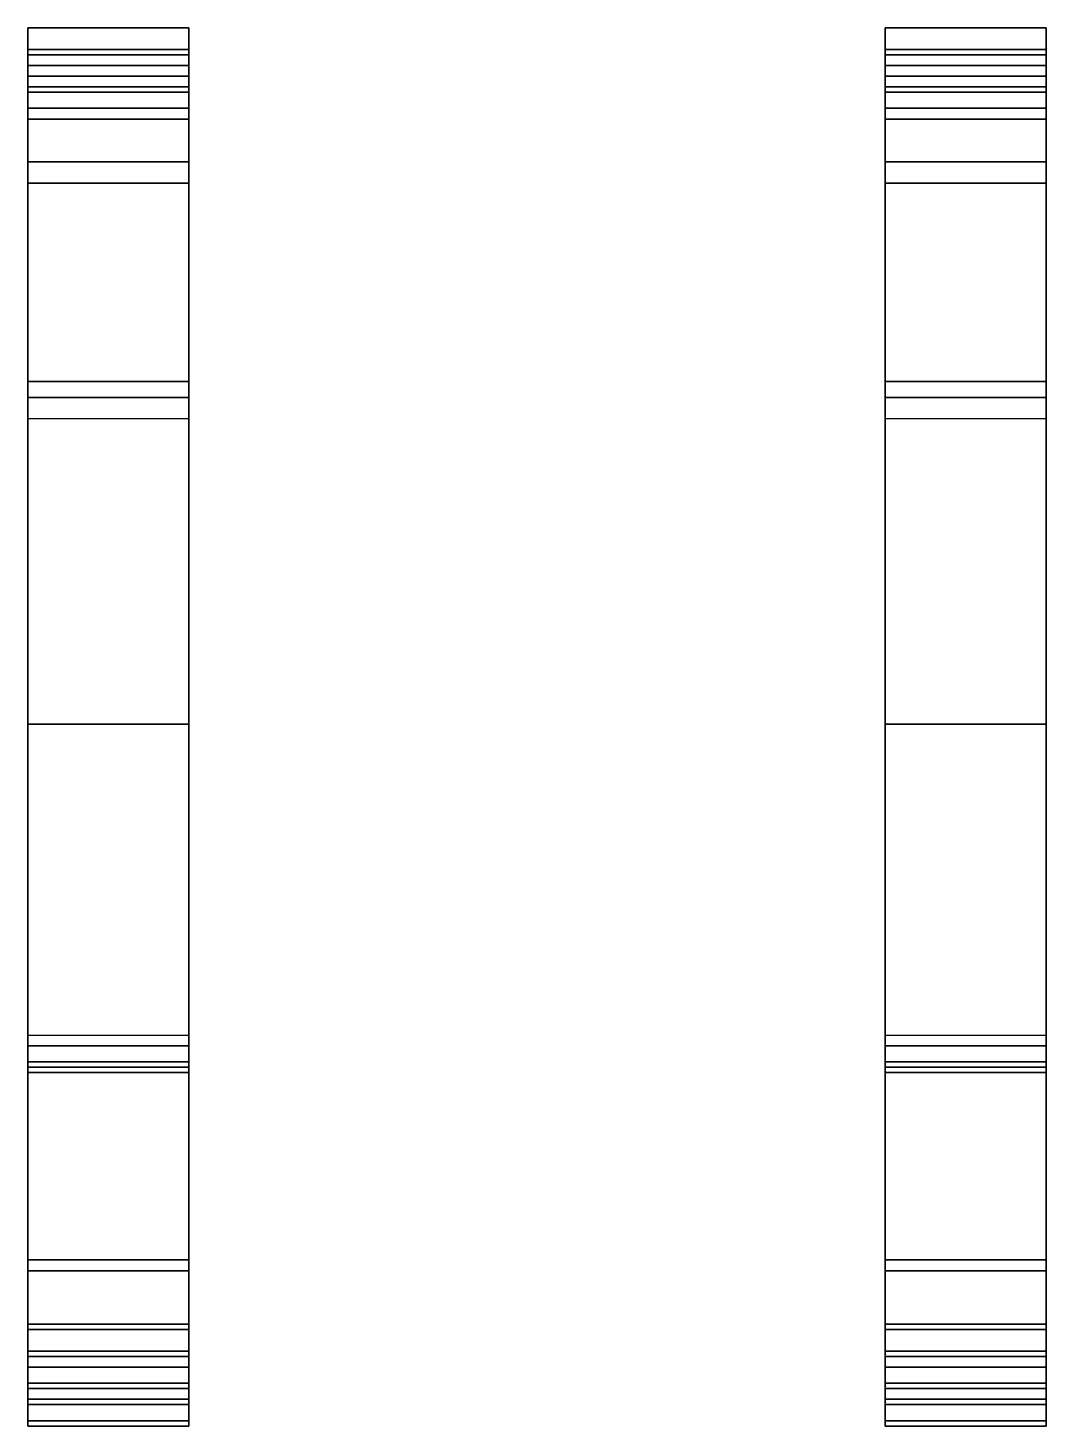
# Model space of a CAD drawing. Extents: x -0.95 to 0.95, y 0.42 to 3.03.
import ezdxf

# ---------------------------------------------------------------- set-up
doc = ezdxf.new("R2010")
doc.units = 0
doc.layers.add('TRACKS', color=3, linetype='CONTINUOUS')

msp = doc.modelspace()

# ---------------------------------------------------------------- linework, layer by layer
at = {"layer": 'TRACKS'}
for points in [[(-0.95, 3.03, 0.52), (-0.95, 2.99, 0.42), (-0.95, 2.94, 0.44), (-0.95, 2.98, 0.53)], [(-0.65, 3.03, 0.52), (-0.65, 2.99, 0.42), (-0.95, 2.99, 0.42), (-0.95, 3.03, 0.52)], [(-0.65, 2.96, 0.76), (-0.65, 3.03, 0.63), (-0.95, 3.03, 0.63), (-0.95, 2.96, 0.76)], [(-0.95, 2.96, 0.76), (-0.95, 3.03, 0.63), (-0.95, 2.98, 0.62), (-0.95, 2.91, 0.73)], [(-0.65, 3.03, 0.63), (-0.65, 3.03, 0.52), (-0.95, 3.03, 0.52), (-0.95, 3.03, 0.63)], [(-0.95, 3.03, 0.63), (-0.95, 3.03, 0.52), (-0.95, 2.98, 0.53), (-0.95, 2.98, 0.62)], [(-0.65, 2.94, 0.44), (-0.65, 2.99, 0.42), (-0.65, 3.03, 0.52), (-0.65, 2.98, 0.53)], [(-0.65, 2.98, 0.62), (-0.65, 3.03, 0.63), (-0.65, 2.96, 0.76), (-0.65, 2.91, 0.73)], [(-0.65, 2.98, 0.53), (-0.65, 3.03, 0.52), (-0.65, 3.03, 0.63), (-0.65, 2.98, 0.62)], [(0.95, 3.03, 0.52), (0.95, 2.99, 0.42), (0.65, 2.99, 0.42), (0.65, 3.03, 0.52)], [(0.65, 3.03, 0.52), (0.65, 2.99, 0.42), (0.65, 2.94, 0.44), (0.65, 2.98, 0.53)], [(0.65, 3.03, 0.63), (0.65, 3.03, 0.52), (0.65, 2.98, 0.53), (0.65, 2.98, 0.62)], [(0.95, 3.03, 0.63), (0.95, 3.03, 0.52), (0.65, 3.03, 0.52), (0.65, 3.03, 0.63)], [(0.65, 2.96, 0.76), (0.65, 3.03, 0.63), (0.65, 2.98, 0.62), (0.65, 2.91, 0.73)], [(0.95, 2.96, 0.76), (0.95, 3.03, 0.63), (0.65, 3.03, 0.63), (0.65, 2.96, 0.76)], [(0.95, 2.94, 0.44), (0.95, 2.99, 0.42), (0.95, 3.03, 0.52), (0.95, 2.98, 0.53)], [(0.95, 2.98, 0.53), (0.95, 3.03, 0.52), (0.95, 3.03, 0.63), (0.95, 2.98, 0.62)], [(0.95, 2.98, 0.62), (0.95, 3.03, 0.63), (0.95, 2.96, 0.76), (0.95, 2.91, 0.73)], [(-0.65, 2.99, 0.42), (-0.65, 2.92, 0.35), (-0.95, 2.92, 0.35), (-0.95, 2.99, 0.42)], [(-0.95, 2.99, 0.42), (-0.95, 2.92, 0.35), (-0.95, 2.88, 0.38), (-0.95, 2.94, 0.44)], [(-0.95, 2.98, 0.53), (-0.95, 2.94, 0.44), (-0.65, 2.94, 0.44), (-0.65, 2.98, 0.53)], [(-0.95, 2.91, 0.73), (-0.95, 2.98, 0.62), (-0.65, 2.98, 0.62), (-0.65, 2.91, 0.73)], [(-0.95, 2.98, 0.62), (-0.95, 2.98, 0.53), (-0.65, 2.98, 0.53), (-0.65, 2.98, 0.62)], [(-0.65, 2.88, 0.38), (-0.65, 2.92, 0.35), (-0.65, 2.99, 0.42), (-0.65, 2.94, 0.44)], [(0.65, 2.99, 0.42), (0.65, 2.92, 0.35), (0.65, 2.88, 0.38), (0.65, 2.94, 0.44)], [(0.95, 2.99, 0.42), (0.95, 2.92, 0.35), (0.65, 2.92, 0.35), (0.65, 2.99, 0.42)], [(0.65, 2.98, 0.53), (0.65, 2.94, 0.44), (0.95, 2.94, 0.44), (0.95, 2.98, 0.53)], [(0.65, 2.98, 0.62), (0.65, 2.98, 0.53), (0.95, 2.98, 0.53), (0.95, 2.98, 0.62)], [(0.65, 2.91, 0.73), (0.65, 2.98, 0.62), (0.95, 2.98, 0.62), (0.95, 2.91, 0.73)], [(0.95, 2.88, 0.38), (0.95, 2.92, 0.35), (0.95, 2.99, 0.42), (0.95, 2.94, 0.44)], [(-0.95, 2.88, 0.83), (-0.95, 2.96, 0.76), (-0.95, 2.91, 0.73), (-0.95, 2.86, 0.78)], [(-0.65, 2.88, 0.83), (-0.65, 2.96, 0.76), (-0.95, 2.96, 0.76), (-0.95, 2.88, 0.83)], [(-0.65, 2.91, 0.73), (-0.65, 2.96, 0.76), (-0.65, 2.88, 0.83), (-0.65, 2.86, 0.78)], [(0.95, 2.88, 0.83), (0.95, 2.96, 0.76), (0.65, 2.96, 0.76), (0.65, 2.88, 0.83)], [(0.65, 2.88, 0.83), (0.65, 2.96, 0.76), (0.65, 2.91, 0.73), (0.65, 2.86, 0.78)], [(0.95, 2.91, 0.73), (0.95, 2.96, 0.76), (0.95, 2.88, 0.83), (0.95, 2.86, 0.78)], [(-0.95, 2.94, 0.44), (-0.95, 2.88, 0.38), (-0.65, 2.88, 0.38), (-0.65, 2.94, 0.44)], [(0.65, 2.94, 0.44), (0.65, 2.88, 0.38), (0.95, 2.88, 0.38), (0.95, 2.94, 0.44)], [(-0.95, 2.92, 0.35), (-0.95, 2.37), (-0.95, 2.34, 0.04), (-0.95, 2.88, 0.38)], [(-0.65, 2.92, 0.35), (-0.65, 2.37), (-0.95, 2.37), (-0.95, 2.92, 0.35)], [(-0.95, 2.86, 0.78), (-0.95, 2.91, 0.73), (-0.65, 2.91, 0.73), (-0.65, 2.86, 0.78)], [(-0.65, 2.34, 0.04), (-0.65, 2.37), (-0.65, 2.92, 0.35), (-0.65, 2.88, 0.38)], [(0.65, 2.92, 0.35), (0.65, 2.37), (0.65, 2.34, 0.04), (0.65, 2.88, 0.38)], [(0.95, 2.92, 0.35), (0.95, 2.37), (0.65, 2.37), (0.65, 2.92, 0.35)], [(0.65, 2.86, 0.78), (0.65, 2.91, 0.73), (0.95, 2.91, 0.73), (0.95, 2.86, 0.78)], [(0.95, 2.34, 0.04), (0.95, 2.37), (0.95, 2.92, 0.35), (0.95, 2.88, 0.38)], [(-0.95, 2.88, 0.38), (-0.95, 2.34, 0.04), (-0.65, 2.34, 0.04), (-0.65, 2.88, 0.38)], [(-0.95, 2.78, 0.86), (-0.95, 2.88, 0.83), (-0.95, 2.86, 0.78), (-0.95, 2.74, 0.82)], [(-0.65, 2.78, 0.86), (-0.65, 2.88, 0.83), (-0.95, 2.88, 0.83), (-0.95, 2.78, 0.86)], [(-0.65, 2.86, 0.78), (-0.65, 2.88, 0.83), (-0.65, 2.78, 0.86), (-0.65, 2.74, 0.82)], [(0.65, 2.88, 0.38), (0.65, 2.34, 0.04), (0.95, 2.34, 0.04), (0.95, 2.88, 0.38)], [(0.65, 2.78, 0.86), (0.65, 2.88, 0.83), (0.65, 2.86, 0.78), (0.65, 2.74, 0.82)], [(0.95, 2.78, 0.86), (0.95, 2.88, 0.83), (0.65, 2.88, 0.83), (0.65, 2.78, 0.86)], [(0.95, 2.86, 0.78), (0.95, 2.88, 0.83), (0.95, 2.78, 0.86), (0.95, 2.74, 0.82)], [(-0.95, 2.74, 0.82), (-0.95, 2.86, 0.78), (-0.65, 2.86, 0.78), (-0.65, 2.74, 0.82)], [(0.65, 2.74, 0.82), (0.65, 2.86, 0.78), (0.95, 2.86, 0.78), (0.95, 2.74, 0.82)], [(-0.95, 1.73, 0.89), (-0.95, 2.78, 0.86), (-0.95, 2.74, 0.82), (-0.95, 1.73, 0.85)], [(-0.65, 1.73, 0.89), (-0.65, 2.78, 0.86), (-0.95, 2.78, 0.86), (-0.95, 1.73, 0.89)], [(-0.65, 2.74, 0.82), (-0.65, 2.78, 0.86), (-0.65, 1.73, 0.89), (-0.65, 1.73, 0.85)], [(0.65, 1.73, 0.89), (0.65, 2.78, 0.86), (0.65, 2.74, 0.82), (0.65, 1.73, 0.85)], [(0.95, 1.73, 0.89), (0.95, 2.78, 0.86), (0.65, 2.78, 0.86), (0.65, 1.73, 0.89)], [(0.95, 2.74, 0.82), (0.95, 2.78, 0.86), (0.95, 1.73, 0.89), (0.95, 1.73, 0.85)], [(-0.95, 1.73, 0.85), (-0.95, 2.74, 0.82), (-0.65, 2.74, 0.82), (-0.65, 1.73, 0.85)], [(0.65, 1.73, 0.85), (0.65, 2.74, 0.82), (0.95, 2.74, 0.82), (0.95, 1.73, 0.85)], [(-0.95, 2.37), (-0.95, 2.3, -0.01), (-0.95, 2.34, 0.04)], [(-0.65, 2.37), (-0.65, 2.3, -0.01), (-0.95, 2.3, -0.01), (-0.95, 2.37)], [(-0.65, 2.34, 0.04), (-0.65, 2.3, -0.01), (-0.65, 2.37), (-0.65, 2.34, 0.04)], [(0.95, 2.37), (0.95, 2.3, -0.01), (0.65, 2.3, -0.01), (0.65, 2.37)], [(0.65, 2.37), (0.65, 2.3, -0.01), (0.65, 2.34, 0.04)], [(0.95, 2.34, 0.04), (0.95, 2.3, -0.01), (0.95, 2.37), (0.95, 2.34, 0.04)], [(-0.95, 2.34, 0.04), (-0.95, 1.13, 0.04), (-0.65, 1.13, 0.04), (-0.65, 2.34, 0.04)], [(-0.95, 2.3, -0.01), (-0.95, 1.15, -0.01), (-0.95, 1.13, 0.04), (-0.95, 2.34, 0.04)], [(-0.65, 1.13, 0.04), (-0.65, 1.15, -0.01), (-0.65, 2.3, -0.01), (-0.65, 2.34, 0.04)], [(0.65, 2.3, -0.01), (0.65, 1.15, -0.01), (0.65, 1.13, 0.04), (0.65, 2.34, 0.04)], [(0.65, 2.34, 0.04), (0.65, 1.13, 0.04), (0.95, 1.13, 0.04), (0.95, 2.34, 0.04)], [(0.95, 1.13, 0.04), (0.95, 1.15, -0.01), (0.95, 2.3, -0.01), (0.95, 2.34, 0.04)], [(-0.95, 0.71, 0.86), (-0.95, 1.73, 0.85), (-0.65, 1.73, 0.85), (-0.65, 0.71, 0.86)], [(-0.95, 1.09, 0.9), (-0.95, 1.73, 0.89), (-0.95, 1.73, 0.85), (-0.95, 0.71, 0.86)], [(-0.65, 1.09, 0.9), (-0.65, 1.73, 0.89), (-0.95, 1.73, 0.89), (-0.95, 1.09, 0.9)], [(-0.65, 1.73, 0.85), (-0.65, 1.73, 0.89), (-0.65, 1.09, 0.9), (-0.65, 0.71, 0.86)], [(0.95, 1.09, 0.9), (0.95, 1.73, 0.89), (0.65, 1.73, 0.89), (0.65, 1.09, 0.9)], [(0.65, 1.09, 0.9), (0.65, 1.73, 0.89), (0.65, 1.73, 0.85), (0.65, 0.71, 0.86)], [(0.65, 0.71, 0.86), (0.65, 1.73, 0.85), (0.95, 1.73, 0.85), (0.95, 0.71, 0.86)], [(0.95, 1.73, 0.85), (0.95, 1.73, 0.89), (0.95, 1.09, 0.9), (0.95, 0.71, 0.86)], [(-0.65, 1.15, -0.01), (-0.65, 1.08, 0.01), (-0.95, 1.08, 0.01), (-0.95, 1.15, -0.01)], [(-0.95, 1.15, -0.01), (-0.95, 1.08, 0.01), (-0.95, 1.13, 0.04)], [(-0.65, 1.13, 0.04), (-0.65, 1.08, 0.01), (-0.65, 1.15, -0.01), (-0.65, 1.13, 0.04)], [(0.65, 1.15, -0.01), (0.65, 1.08, 0.01), (0.65, 1.13, 0.04)], [(0.95, 1.15, -0.01), (0.95, 1.08, 0.01), (0.65, 1.08, 0.01), (0.65, 1.15, -0.01)], [(0.95, 1.13, 0.04), (0.95, 1.08, 0.01), (0.95, 1.15, -0.01), (0.95, 1.13, 0.04)], [(-0.95, 1.13, 0.04), (-0.95, 1.08, 0.01), (-0.95, 1.1, 0.05)], [(-0.65, 1.1, 0.05), (-0.65, 1.13, 0.04), (-0.95, 1.13, 0.04), (-0.95, 1.1, 0.05)], [(-0.65, 1.1, 0.05), (-0.65, 1.08, 0.01), (-0.65, 1.13, 0.04), (-0.65, 1.1, 0.05)], [(0.65, 1.13, 0.04), (0.65, 1.08, 0.01), (0.65, 1.1, 0.05)], [(0.95, 1.1, 0.05), (0.95, 1.13, 0.04), (0.65, 1.13, 0.04), (0.65, 1.1, 0.05)], [(0.95, 1.1, 0.05), (0.95, 1.08, 0.01), (0.95, 1.13, 0.04), (0.95, 1.1, 0.05)], [(-0.95, 1.1, 0.05), (-0.95, 0.56, 0.37), (-0.65, 0.56, 0.37), (-0.65, 1.1, 0.05)], [(-0.95, 1.08, 0.01), (-0.95, 0.55, 0.32), (-0.95, 0.56, 0.37), (-0.95, 1.1, 0.05)], [(-0.65, 0.56, 0.37), (-0.65, 0.55, 0.32), (-0.65, 1.08, 0.01), (-0.65, 1.1, 0.05)], [(0.65, 1.08, 0.01), (0.65, 0.55, 0.32), (0.65, 0.56, 0.37), (0.65, 1.1, 0.05)], [(0.65, 1.1, 0.05), (0.65, 0.56, 0.37), (0.95, 0.56, 0.37), (0.95, 1.1, 0.05)], [(0.95, 0.56, 0.37), (0.95, 0.55, 0.32), (0.95, 1.08, 0.01), (0.95, 1.1, 0.05)], [(-0.95, 0.73, 0.91), (-0.95, 1.09, 0.9), (-0.95, 0.71, 0.86)], [(-0.65, 0.73, 0.91), (-0.65, 1.09, 0.9), (-0.95, 1.09, 0.9), (-0.95, 0.73, 0.91)], [(-0.65, 1.08, 0.01), (-0.65, 0.55, 0.32), (-0.95, 0.55, 0.32), (-0.95, 1.08, 0.01)], [(-0.65, 0.71, 0.86), (-0.65, 1.09, 0.9), (-0.65, 0.73, 0.91), (-0.65, 0.71, 0.86)], [(0.65, 0.73, 0.91), (0.65, 1.09, 0.9), (0.65, 0.71, 0.86)], [(0.95, 0.73, 0.91), (0.95, 1.09, 0.9), (0.65, 1.09, 0.9), (0.65, 0.73, 0.91)], [(0.95, 1.08, 0.01), (0.95, 0.55, 0.32), (0.65, 0.55, 0.32), (0.65, 1.08, 0.01)], [(0.95, 0.71, 0.86), (0.95, 1.09, 0.9), (0.95, 0.73, 0.91), (0.95, 0.71, 0.86)], [(-0.95, 0.6, 0.88), (-0.95, 0.73, 0.91), (-0.95, 0.71, 0.86)], [(-0.65, 0.6, 0.88), (-0.65, 0.73, 0.91), (-0.95, 0.73, 0.91), (-0.95, 0.6, 0.88)], [(-0.95, 0.61, 0.83), (-0.95, 0.71, 0.86), (-0.65, 0.71, 0.86), (-0.65, 0.61, 0.83)], [(-0.95, 0.53, 0.84), (-0.95, 0.6, 0.88), (-0.95, 0.71, 0.86), (-0.95, 0.61, 0.83)], [(-0.65, 0.71, 0.86), (-0.65, 0.73, 0.91), (-0.65, 0.6, 0.88), (-0.65, 0.71, 0.86)], [(-0.65, 0.71, 0.86), (-0.65, 0.6, 0.88), (-0.65, 0.53, 0.84), (-0.65, 0.61, 0.83)], [(0.65, 0.6, 0.88), (0.65, 0.73, 0.91), (0.65, 0.71, 0.86)], [(0.95, 0.6, 0.88), (0.95, 0.73, 0.91), (0.65, 0.73, 0.91), (0.65, 0.6, 0.88)], [(0.65, 0.53, 0.84), (0.65, 0.6, 0.88), (0.65, 0.71, 0.86), (0.65, 0.61, 0.83)], [(0.65, 0.61, 0.83), (0.65, 0.71, 0.86), (0.95, 0.71, 0.86), (0.95, 0.61, 0.83)], [(0.95, 0.71, 0.86), (0.95, 0.73, 0.91), (0.95, 0.6, 0.88), (0.95, 0.71, 0.86)], [(0.95, 0.71, 0.86), (0.95, 0.6, 0.88), (0.95, 0.53, 0.84), (0.95, 0.61, 0.83)], [(-0.95, 0.47, 0.76), (-0.95, 0.53, 0.84), (-0.95, 0.61, 0.83), (-0.95, 0.53, 0.76)], [(-0.95, 0.53, 0.76), (-0.95, 0.61, 0.83), (-0.65, 0.61, 0.83), (-0.65, 0.53, 0.76)], [(-0.65, 0.61, 0.83), (-0.65, 0.53, 0.84), (-0.65, 0.47, 0.76), (-0.65, 0.53, 0.76)], [(0.65, 0.47, 0.76), (0.65, 0.53, 0.84), (0.65, 0.61, 0.83), (0.65, 0.53, 0.76)], [(0.65, 0.53, 0.76), (0.65, 0.61, 0.83), (0.95, 0.61, 0.83), (0.95, 0.53, 0.76)], [(0.95, 0.61, 0.83), (0.95, 0.53, 0.84), (0.95, 0.47, 0.76), (0.95, 0.53, 0.76)], [(-0.65, 0.53, 0.84), (-0.65, 0.6, 0.88), (-0.95, 0.6, 0.88), (-0.95, 0.53, 0.84)], [(0.95, 0.53, 0.84), (0.95, 0.6, 0.88), (0.65, 0.6, 0.88), (0.65, 0.53, 0.84)], [(-0.95, 0.55, 0.32), (-0.95, 0.46, 0.43), (-0.95, 0.5, 0.45), (-0.95, 0.56, 0.37)], [(-0.95, 0.56, 0.37), (-0.95, 0.5, 0.45), (-0.65, 0.5, 0.45), (-0.65, 0.56, 0.37)], [(-0.65, 0.55, 0.32), (-0.65, 0.46, 0.43), (-0.95, 0.46, 0.43), (-0.95, 0.55, 0.32)], [(-0.65, 0.5, 0.45), (-0.65, 0.46, 0.43), (-0.65, 0.55, 0.32), (-0.65, 0.56, 0.37)], [(0.65, 0.55, 0.32), (0.65, 0.46, 0.43), (0.65, 0.5, 0.45), (0.65, 0.56, 0.37)], [(0.65, 0.56, 0.37), (0.65, 0.5, 0.45), (0.95, 0.5, 0.45), (0.95, 0.56, 0.37)], [(0.95, 0.55, 0.32), (0.95, 0.46, 0.43), (0.65, 0.46, 0.43), (0.65, 0.55, 0.32)], [(0.95, 0.5, 0.45), (0.95, 0.46, 0.43), (0.95, 0.55, 0.32), (0.95, 0.56, 0.37)], [(-0.95, 0.49, 0.68), (-0.95, 0.53, 0.76), (-0.65, 0.53, 0.76), (-0.65, 0.49, 0.68)], [(-0.95, 0.43, 0.68), (-0.95, 0.47, 0.76), (-0.95, 0.53, 0.76), (-0.95, 0.49, 0.68)], [(-0.65, 0.47, 0.76), (-0.65, 0.53, 0.84), (-0.95, 0.53, 0.84), (-0.95, 0.47, 0.76)], [(-0.65, 0.53, 0.76), (-0.65, 0.47, 0.76), (-0.65, 0.43, 0.68), (-0.65, 0.49, 0.68)], [(0.95, 0.47, 0.76), (0.95, 0.53, 0.84), (0.65, 0.53, 0.84), (0.65, 0.47, 0.76)], [(0.65, 0.43, 0.68), (0.65, 0.47, 0.76), (0.65, 0.53, 0.76), (0.65, 0.49, 0.68)], [(0.65, 0.49, 0.68), (0.65, 0.53, 0.76), (0.95, 0.53, 0.76), (0.95, 0.49, 0.68)], [(0.95, 0.53, 0.76), (0.95, 0.47, 0.76), (0.95, 0.43, 0.68), (0.95, 0.49, 0.68)], [(-0.95, 0.5, 0.45), (-0.95, 0.47, 0.54), (-0.65, 0.47, 0.54), (-0.65, 0.5, 0.45)], [(-0.95, 0.46, 0.43), (-0.95, 0.42, 0.53), (-0.95, 0.47, 0.54), (-0.95, 0.5, 0.45)], [(-0.65, 0.47, 0.54), (-0.65, 0.42, 0.53), (-0.65, 0.46, 0.43), (-0.65, 0.5, 0.45)], [(0.65, 0.46, 0.43), (0.65, 0.42, 0.53), (0.65, 0.47, 0.54), (0.65, 0.5, 0.45)], [(0.65, 0.5, 0.45), (0.65, 0.47, 0.54), (0.95, 0.47, 0.54), (0.95, 0.5, 0.45)], [(0.95, 0.47, 0.54), (0.95, 0.42, 0.53), (0.95, 0.46, 0.43), (0.95, 0.5, 0.45)], [(-0.95, 0.42, 0.62), (-0.95, 0.43, 0.68), (-0.95, 0.49, 0.68), (-0.95, 0.47, 0.61)], [(-0.95, 0.47, 0.61), (-0.95, 0.49, 0.68), (-0.65, 0.49, 0.68), (-0.65, 0.47, 0.61)], [(-0.65, 0.43, 0.68), (-0.65, 0.47, 0.76), (-0.95, 0.47, 0.76), (-0.95, 0.43, 0.68)], [(-0.95, 0.47, 0.54), (-0.95, 0.47, 0.61), (-0.65, 0.47, 0.61), (-0.65, 0.47, 0.54)], [(-0.95, 0.42, 0.53), (-0.95, 0.42, 0.62), (-0.95, 0.47, 0.61), (-0.95, 0.47, 0.54)], [(-0.65, 0.49, 0.68), (-0.65, 0.43, 0.68), (-0.65, 0.42, 0.62), (-0.65, 0.47, 0.61)], [(-0.65, 0.47, 0.61), (-0.65, 0.42, 0.62), (-0.65, 0.42, 0.53), (-0.65, 0.47, 0.54)], [(0.65, 0.42, 0.62), (0.65, 0.43, 0.68), (0.65, 0.49, 0.68), (0.65, 0.47, 0.61)], [(0.65, 0.47, 0.61), (0.65, 0.49, 0.68), (0.95, 0.49, 0.68), (0.95, 0.47, 0.61)], [(0.95, 0.43, 0.68), (0.95, 0.47, 0.76), (0.65, 0.47, 0.76), (0.65, 0.43, 0.68)], [(0.65, 0.42, 0.53), (0.65, 0.42, 0.62), (0.65, 0.47, 0.61), (0.65, 0.47, 0.54)], [(0.65, 0.47, 0.54), (0.65, 0.47, 0.61), (0.95, 0.47, 0.61), (0.95, 0.47, 0.54)], [(0.95, 0.49, 0.68), (0.95, 0.43, 0.68), (0.95, 0.42, 0.62), (0.95, 0.47, 0.61)], [(0.95, 0.47, 0.61), (0.95, 0.42, 0.62), (0.95, 0.42, 0.53), (0.95, 0.47, 0.54)], [(-0.65, 0.46, 0.43), (-0.65, 0.42, 0.53), (-0.95, 0.42, 0.53), (-0.95, 0.46, 0.43)], [(0.95, 0.46, 0.43), (0.95, 0.42, 0.53), (0.65, 0.42, 0.53), (0.65, 0.46, 0.43)], [(-0.65, 0.42, 0.62), (-0.65, 0.43, 0.68), (-0.95, 0.43, 0.68), (-0.95, 0.42, 0.62)], [(-0.65, 0.42, 0.53), (-0.65, 0.42, 0.62), (-0.95, 0.42, 0.62), (-0.95, 0.42, 0.53)], [(0.95, 0.42, 0.62), (0.95, 0.43, 0.68), (0.65, 0.43, 0.68), (0.65, 0.42, 0.62)], [(0.95, 0.42, 0.53), (0.95, 0.42, 0.62), (0.65, 0.42, 0.62), (0.65, 0.42, 0.53)]]:
    msp.add_3dface(points, dxfattribs=at)

doc.saveas('drawing.dxf')
